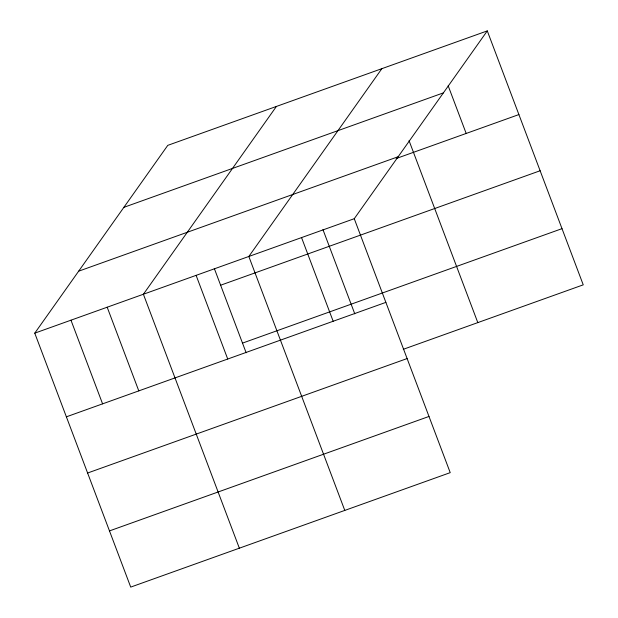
<?xml version="1.0" encoding="UTF-8"?>
<svg xmlns="http://www.w3.org/2000/svg" width="618" height="618" viewBox="0 0 618 618"><rect width="100%" height="100%" fill="white"/><g stroke="black" fill="none" stroke-linecap="round" stroke-linejoin="round"><path stroke-width="0.93" d="M487.285 30.9L354.261 218.702L450.221 472.646L130.715 587.1L34.762 333.156L167.779 145.354L487.285 30.9L583.237 284.844L403.268 349.309M276.408 106.443L143.391 294.245L239.344 548.181M381.847 68.668L248.83 256.478L344.782 510.414M123.886 207.331L443.384 92.878M78.656 271.186L398.162 156.725M396.192 158.525L518.896 114.569M34.762 333.156L354.261 218.702M220.626 285.215L540.132 170.753M242.503 343.106L562.009 228.652M66.373 416.826L385.879 302.372M87.609 473.017L407.107 358.564M109.486 530.908L428.985 416.455M448.166 85.771L466.181 133.449M409.046 140.641L477.807 322.611M322.959 229.618L354.786 313.851M301.545 237.59L333.164 321.252M214.322 268.529L246.149 352.762M196.107 275.358L227.725 359.027M107.184 307.216L138.795 390.885M70.97 320.186L102.588 403.855"/></g></svg>
